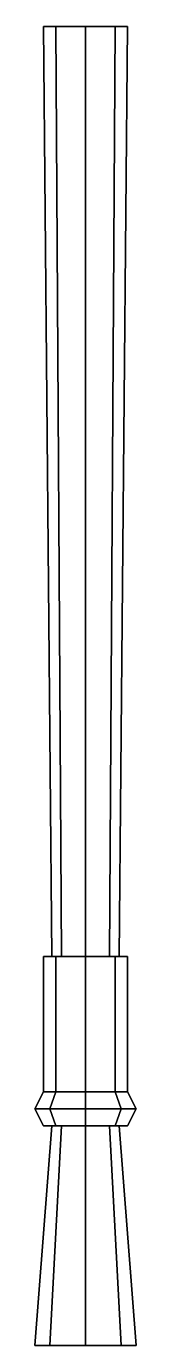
# Model space of a CAD drawing. Extents: x -0.03 to 0.03, y -0.78 to 0.
import ezdxf

# ---------------------------------------------------------------- set-up
doc = ezdxf.new("R2010")
doc.units = 0
doc.layers.add('GUN', color=1, linetype='CONTINUOUS')

msp = doc.modelspace()

# ---------------------------------------------------------------- linework, layer by layer
at = {"layer": 'GUN'}
for points in [[(-0.025, 0), (-0.01768, 0, -0.01768), (-0.01414, -0.55, -0.01414), (-0.02, -0.55)], [(-0.01768, 0, 0.01768), (-0.025, 0), (-0.02, -0.55), (-0.01414, -0.55, 0.01414)], [(-0.01768, 0, -0.01768), (0, 0, -0.025), (0, -0.55, -0.02), (-0.01414, -0.55, -0.01414)], [(0, 0, 0.025), (-0.01768, 0, 0.01768), (-0.01414, -0.55, 0.01414), (0, -0.55, 0.02)], [(0, 0, -0.025), (0.01768, 0, -0.01768), (0.01414, -0.55, -0.01414), (0, -0.55, -0.02)], [(0.01768, 0, 0.01768), (0, 0, 0.025), (0, -0.55, 0.02), (0.01414, -0.55, 0.01414)], [(0.01768, 0, -0.01768), (0.025, 0), (0.02, -0.55), (0.01414, -0.55, -0.01414)], [(0.025, 0), (0.01768, 0, 0.01768), (0.01414, -0.55, 0.01414), (0.02, -0.55)], [(-0.025, -0.63), (-0.01768, -0.63, 0.01768), (-0.01768, -0.55, 0.01768), (-0.025, -0.55)], [(-0.01768, -0.63, -0.01768), (-0.025, -0.63), (-0.025, -0.55), (-0.01768, -0.55, -0.01768)], [(-0.01768, -0.55, -0.01768), (-0.025, -0.55), (-0.02, -0.55), (-0.01414, -0.55, -0.01414)], [(-0.025, -0.55), (-0.01768, -0.55, 0.01768), (-0.01414, -0.55, 0.01414), (-0.02, -0.55)], [(-0.01768, -0.63, 0.01768), (0, -0.63, 0.025), (0, -0.55, 0.025), (-0.01768, -0.55, 0.01768)], [(0, -0.63, -0.025), (-0.01768, -0.63, -0.01768), (-0.01768, -0.55, -0.01768), (0, -0.55, -0.025)], [(0, -0.55, -0.025), (-0.01768, -0.55, -0.01768), (-0.01414, -0.55, -0.01414), (0, -0.55, -0.02)], [(-0.01768, -0.55, 0.01768), (0, -0.55, 0.025), (0, -0.55, 0.02), (-0.01414, -0.55, 0.01414)], [(0, -0.63, 0.025), (0.01768, -0.63, 0.01768), (0.01768, -0.55, 0.01768), (0, -0.55, 0.025)], [(0.01768, -0.63, -0.01768), (0, -0.63, -0.025), (0, -0.55, -0.025), (0.01768, -0.55, -0.01768)], [(0, -0.55, 0.025), (0.01768, -0.55, 0.01768), (0.01414, -0.55, 0.01414), (0, -0.55, 0.02)], [(0.01768, -0.55, -0.01768), (0, -0.55, -0.025), (0, -0.55, -0.02), (0.01414, -0.55, -0.01414)], [(0.01768, -0.55, 0.01768), (0.025, -0.55), (0.02, -0.55), (0.01414, -0.55, 0.01414)], [(0.025, -0.55), (0.01768, -0.55, -0.01768), (0.01414, -0.55, -0.01414), (0.02, -0.55)], [(0.01768, -0.63, 0.01768), (0.025, -0.63), (0.025, -0.55), (0.01768, -0.55, 0.01768)], [(0.025, -0.63), (0.01768, -0.63, -0.01768), (0.01768, -0.55, -0.01768), (0.025, -0.55)], [(-0.025, -0.63), (-0.01768, -0.63, -0.01768), (-0.02121, -0.64, -0.02121), (-0.03, -0.64)], [(-0.01768, -0.63, 0.01768), (-0.025, -0.63), (-0.03, -0.64), (-0.02121, -0.64, 0.02121)], [(-0.01768, -0.63, -0.01768), (0, -0.63, -0.025), (0, -0.64, -0.03), (-0.02121, -0.64, -0.02121)], [(0, -0.63, 0.025), (-0.01768, -0.63, 0.01768), (-0.02121, -0.64, 0.02121), (0, -0.64, 0.03)], [(0, -0.63, -0.025), (0.01768, -0.63, -0.01768), (0.02121, -0.64, -0.02121), (0, -0.64, -0.03)], [(0.01768, -0.63, 0.01768), (0, -0.63, 0.025), (0, -0.64, 0.03), (0.02121, -0.64, 0.02121)], [(0.01768, -0.63, -0.01768), (0.025, -0.63), (0.03, -0.64), (0.02121, -0.64, -0.02121)], [(0.025, -0.63), (0.01768, -0.63, 0.01768), (0.02121, -0.64, 0.02121), (0.03, -0.64)], [(-0.025, -0.65), (-0.01768, -0.65, 0.01768), (-0.02121, -0.64, 0.02121), (-0.03, -0.64)], [(-0.01768, -0.65, -0.01768), (-0.025, -0.65), (-0.03, -0.64), (-0.02121, -0.64, -0.02121)], [(-0.01768, -0.65, 0.01768), (0, -0.65, 0.025), (0, -0.64, 0.03), (-0.02121, -0.64, 0.02121)], [(0, -0.65, -0.025), (-0.01768, -0.65, -0.01768), (-0.02121, -0.64, -0.02121), (0, -0.64, -0.03)], [(0, -0.65, 0.025), (0.01768, -0.65, 0.01768), (0.02121, -0.64, 0.02121), (0, -0.64, 0.03)], [(0.01768, -0.65, -0.01768), (0, -0.65, -0.025), (0, -0.64, -0.03), (0.02121, -0.64, -0.02121)], [(0.01768, -0.65, 0.01768), (0.025, -0.65), (0.03, -0.64), (0.02121, -0.64, 0.02121)], [(0.025, -0.65), (0.01768, -0.65, -0.01768), (0.02121, -0.64, -0.02121), (0.03, -0.64)], [(-0.02, -0.65), (-0.01414, -0.65, -0.01414), (-0.02121, -0.78, -0.02121), (-0.03, -0.78)], [(-0.01414, -0.65, 0.01414), (-0.02, -0.65), (-0.03, -0.78), (-0.02121, -0.78, 0.02121)], [(-0.01414, -0.65, -0.01414), (-0.02, -0.65), (-0.025, -0.65), (-0.01768, -0.65, -0.01768)], [(-0.02, -0.65), (-0.01414, -0.65, 0.01414), (-0.01768, -0.65, 0.01768), (-0.025, -0.65)], [(-0.01414, -0.65, -0.01414), (0, -0.65, -0.02), (0, -0.78, -0.03), (-0.02121, -0.78, -0.02121)], [(0, -0.65, 0.02), (-0.01414, -0.65, 0.01414), (-0.02121, -0.78, 0.02121), (0, -0.78, 0.03)], [(0, -0.65, -0.02), (-0.01414, -0.65, -0.01414), (-0.01768, -0.65, -0.01768), (0, -0.65, -0.025)], [(-0.01414, -0.65, 0.01414), (0, -0.65, 0.02), (0, -0.65, 0.025), (-0.01768, -0.65, 0.01768)], [(0, -0.65, -0.02), (0.01414, -0.65, -0.01414), (0.02121, -0.78, -0.02121), (0, -0.78, -0.03)], [(0.01414, -0.65, 0.01414), (0, -0.65, 0.02), (0, -0.78, 0.03), (0.02121, -0.78, 0.02121)], [(0, -0.65, 0.02), (0.01414, -0.65, 0.01414), (0.01768, -0.65, 0.01768), (0, -0.65, 0.025)], [(0.01414, -0.65, -0.01414), (0, -0.65, -0.02), (0, -0.65, -0.025), (0.01768, -0.65, -0.01768)], [(0.01414, -0.65, -0.01414), (0.02, -0.65), (0.03, -0.78), (0.02121, -0.78, -0.02121)], [(0.02, -0.65), (0.01414, -0.65, 0.01414), (0.02121, -0.78, 0.02121), (0.03, -0.78)], [(0.01414, -0.65, 0.01414), (0.02, -0.65), (0.025, -0.65), (0.01768, -0.65, 0.01768)], [(0.02, -0.65), (0.01414, -0.65, -0.01414), (0.01768, -0.65, -0.01768), (0.025, -0.65)], [(0.03, -0.78), (-0.02121, -0.78, 0.02121), (-0.03, -0.78), (0.02121, -0.78, -0.02121)], [(0.02121, -0.78, -0.02121), (-0.03, -0.78), (-0.02121, -0.78, -0.02121), (0, -0.78, -0.03)], [(0.02121, -0.78, 0.02121), (0, -0.78, 0.03), (-0.02121, -0.78, 0.02121), (0.03, -0.78)]]:
    msp.add_3dface(points, dxfattribs=at)

doc.saveas('drawing.dxf')
